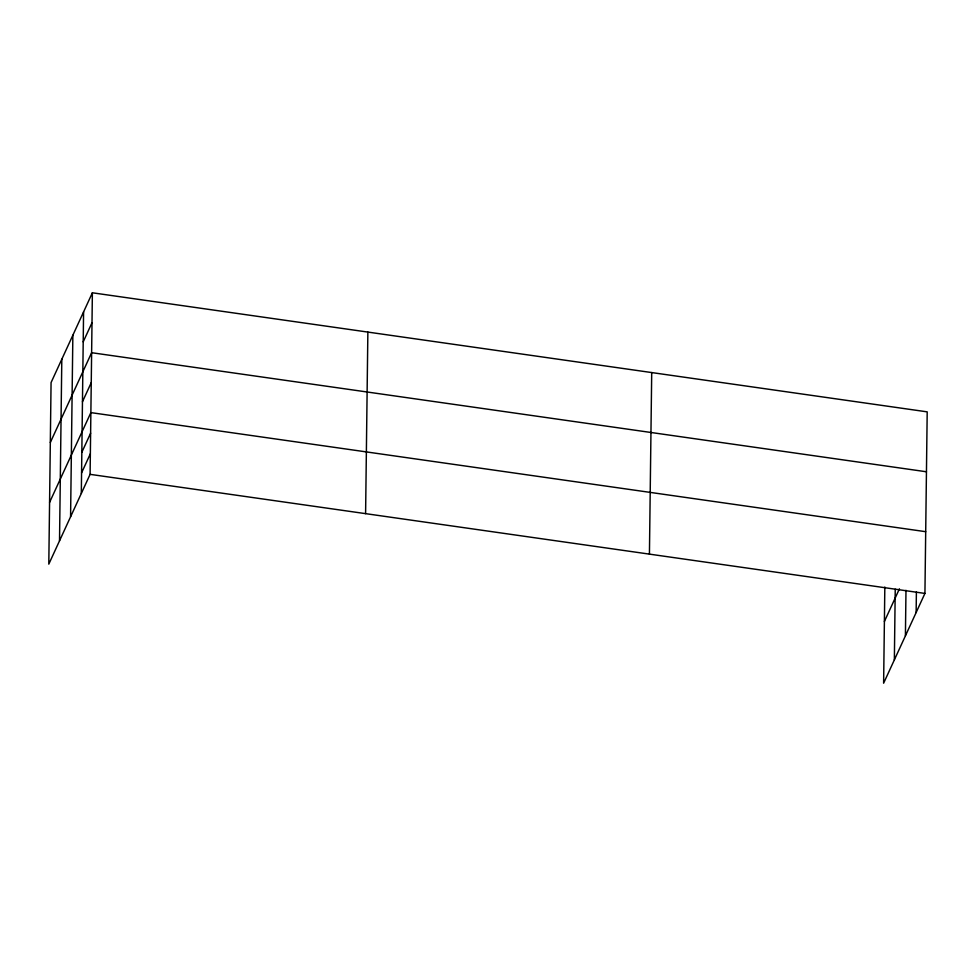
<?xml version="1.0" encoding="UTF-8"?>
<svg xmlns="http://www.w3.org/2000/svg" width="976" height="976" viewBox="0 0 976 976"><rect width="100%" height="100%" fill="white"/><g stroke="black" fill="none" stroke-linecap="round" stroke-linejoin="round"><path stroke-width="1.46" d="M59.524 540.814L61.805 359.253M70.577 516.78L72.858 335.219M81.313 493.453L83.582 311.893M92.378 292.788L51.069 382.58L48.8 564.14L90.097 474.348L92.378 292.788L927.2 411.86L924.931 593.42L883.622 683.212L884.829 587.027M365.597 513.644L367.867 332.084M649.43 554.124L651.712 372.564M894.358 659.886L895.236 589.175M905.411 635.852L905.984 590.297M916.135 612.538L916.391 591.956M83.204 341.856L92 322.739M50.325 442.494L91.622 352.702L926.456 471.774M82.46 401.77L91.244 382.653M49.569 502.408L90.878 412.616L925.699 531.688M81.825 452.303L90.622 433.198M81.569 472.884L90.353 453.767M884.402 621.48L899.421 588.809M90.097 474.348L924.931 593.42"/></g></svg>
